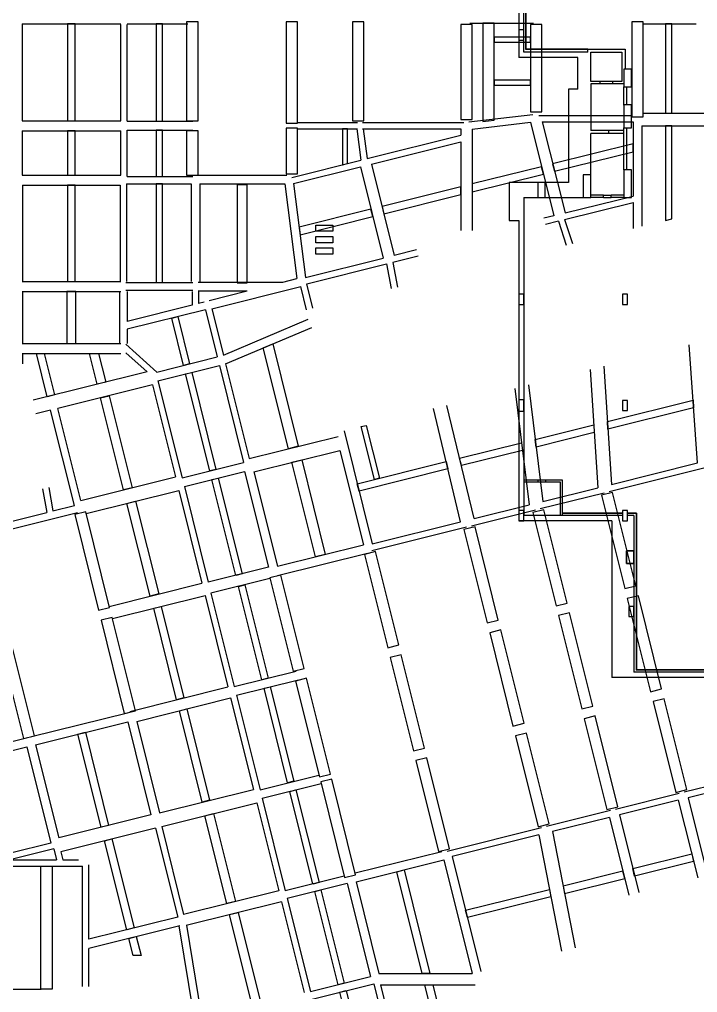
# Model space of a CAD drawing. Header units: metres. Extents: x -681087 to 1033303, y 74272 to 2630761.
# Drawn here: x 214460 to 268004, y 2280097 to 2357004 of the extents above; entities that cross this region are included whole.
import ezdxf

# ---------------------------------------------------------------- set-up
doc = ezdxf.new("R2010")
doc.units = ezdxf.units.M
for name, color, linetype in [('SKELETON_CLEAN', 7, 'Continuous'), ('SKELETON_ISOLATED', 1, 'Continuous'), ('SKELETON_ORIGINAL', 8, 'Continuous')]:
    doc.layers.add(name, color=color, linetype=linetype)

msp = doc.modelspace()

# ---------------------------------------------------------------- linework, layer by layer
at = {"layer": 'SKELETON_CLEAN'}
for p, q in [((253884, 2392638), (253884, 2354008)), ((254284, 2354408), (254284, 2393038)), ((254469, 2354643), (254469, 2390138)), ((214660, 2356654), (214660, 2349004)), ((214660, 2356654), (222460, 2356654)), ((218861, 2356654), (218261, 2356654)), ((218261, 2356654), (218261, 2349004)), ((218861, 2349004), (218861, 2356654)), ((222460, 2349004), (222460, 2356604)), ((222960, 2348954), (222960, 2356604)), ((225761, 2356654), (225261, 2356654)), ((225261, 2356654), (225261, 2348954)), ((225761, 2348954), (225761, 2356654)), ((228560, 2356804), (227660, 2356804)), ((227660, 2356804), (227660, 2349004)), ((228560, 2349004), (228560, 2356804)), ((236410, 2356804), (235510, 2356804)), ((235510, 2356804), (235510, 2348804)), ((236410, 2348804), (236410, 2356804)), ((241660, 2356804), (240760, 2356804)), ((240760, 2356804), (240760, 2349004)), ((241660, 2349004), (241660, 2356804)), ((250211, 2356604), (249311, 2356604)), ((249311, 2356604), (249311, 2349104)), ((250211, 2349104), (250211, 2356604)), ((251943, 2356704), (251043, 2356704)), ((251043, 2356704), (251043, 2348935)), ((251943, 2349041), (251943, 2356704)), ((255711, 2356604), (254811, 2356604)), ((254811, 2356604), (254811, 2349704)), ((255711, 2349704), (255711, 2356604)), ((263711, 2356804), (262811, 2356804)), ((262811, 2356804), (262811, 2349304)), ((263711, 2349304), (263711, 2356804)), ((265986, 2356654), (265486, 2356654)), ((265486, 2356654), (265486, 2349604)), ((265986, 2349604), (265986, 2356654)), ((254284, 2356178), (253884, 2356178)), ((253884, 2356178), (253884, 2355378)), ((254284, 2355378), (254284, 2356178)), ((254811, 2355604), (251943, 2355603)), ((251943, 2355603), (251943, 2355203)), ((251943, 2355203), (254811, 2355204)), ((253884, 2355378), (254284, 2355378)), ((254811, 2355204), (254811, 2355604)), ((259333, 2354408), (254284, 2354408)), ((259333, 2354643), (254469, 2354643)), ((259333, 2354658), (262283, 2354658)), ((259333, 2354408), (259333, 2354658)), ((259583, 2354408), (262033, 2354408)), ((259583, 2352108), (259583, 2354408)), ((262033, 2354408), (262033, 2352108)), ((262283, 2354658), (262283, 2353088)), ((258558, 2354008), (253884, 2354008)), ((258558, 2351508), (258558, 2354008)), ((262783, 2353088), (262183, 2353088)), ((262183, 2353088), (262183, 2351688)), ((262783, 2351688), (262783, 2353088)), ((254811, 2352203), (251943, 2352203)), ((251943, 2352203), (251943, 2351803)), ((254811, 2351803), (254811, 2352203)), ((261308, 2352108), (259583, 2352108)), ((261308, 2351908), (259583, 2351908)), ((259583, 2351908), (259583, 2348238)), ((262033, 2352108), (261308, 2352108)), ((261308, 2351908), (261308, 2352108)), ((262183, 2351908), (261308, 2351908)), ((251943, 2351803), (254811, 2351803)), ((257808, 2351508), (257808, 2344128)), ((258558, 2351508), (257808, 2351508)), ((262183, 2351688), (262783, 2351688)), ((262183, 2350228), (262183, 2351688)), ((254811, 2349704), (255711, 2349704)), ((262783, 2350248), (262183, 2350248)), ((262183, 2350248), (262183, 2348448)), ((262783, 2348448), (262783, 2350248)), ((265486, 2349604), (265986, 2349604)), ((214660, 2349004), (222460, 2349004)), ((218261, 2349004), (218861, 2349004)), ((222960, 2348954), (228160, 2348954)), ((225261, 2348954), (225761, 2348954)), ((227660, 2349004), (228560, 2349004)), ((235510, 2348804), (236410, 2348804)), ((240760, 2349004), (241660, 2349004)), ((249311, 2349104), (250211, 2349104)), ((250210, 2348334), (254804, 2348874)), ((251043, 2348935), (251943, 2349041)), ((254804, 2348874), (256670, 2341493)), ((255725, 2348904), (262910, 2348904)), ((255725, 2348904), (257543, 2341710)), ((262811, 2349304), (263711, 2349304)), ((262910, 2348904), (262910, 2343049)), ((214660, 2348204), (214660, 2344704)), ((214660, 2348204), (222460, 2348204)), ((218861, 2348204), (218261, 2348204)), ((218261, 2348204), (218261, 2344704)), ((218861, 2344704), (218861, 2348204)), ((222460, 2344702), (222460, 2348204)), ((222960, 2344604), (222960, 2348254)), ((222960, 2348254), (228160, 2348254)), ((225761, 2348254), (225261, 2348254)), ((225261, 2348254), (225261, 2344604)), ((225761, 2344604), (225761, 2348254)), ((228560, 2348204), (227660, 2348204)), ((227660, 2348204), (227660, 2344704)), ((228560, 2344704), (228560, 2348204)), ((236410, 2348404), (235510, 2348404)), ((235510, 2348404), (235511, 2344804)), ((236411, 2344804), (236410, 2348404)), ((240361, 2348354), (239961, 2348354)), ((239961, 2348354), (239961, 2345517)), ((240361, 2345617), (240361, 2348354)), ((241088, 2348354), (241419, 2345881)), ((241593, 2348354), (241907, 2346005)), ((249310, 2348329), (249310, 2347851)), ((250210, 2348334), (250210, 2340316)), ((262183, 2348238), (259583, 2348238)), ((262183, 2347988), (259583, 2347988)), ((259583, 2343128), (259583, 2347988)), ((262183, 2348448), (262783, 2348448)), ((262183, 2345128), (262183, 2348448)), ((263610, 2348604), (263610, 2340657)), ((263610, 2348604), (271248, 2348604)), ((265986, 2348604), (265486, 2348604)), ((265486, 2348604), (265486, 2341125)), ((265986, 2341249), (265986, 2348604)), ((241907, 2346005), (249310, 2347851)), ((242253, 2345576), (249310, 2347336)), ((249310, 2347336), (249310, 2340316)), ((262910, 2347168), (256564, 2345585)), ((256711, 2345003), (262910, 2346549)), ((262910, 2346549), (262910, 2347168)), ((235960, 2344520), (241419, 2345881)), ((236109, 2344041), (241381, 2345356)), ((239961, 2345517), (240361, 2345617)), ((241381, 2345356), (243182, 2338130)), ((242253, 2345576), (244056, 2338348)), ((255690, 2345367), (250210, 2344001)), ((255837, 2344786), (255690, 2345367)), ((256564, 2345585), (256711, 2345003)), ((262783, 2345128), (262183, 2345128)), ((262183, 2345128), (262183, 2342928)), ((262783, 2342928), (262783, 2345128)), ((214660, 2344704), (222460, 2344704)), ((218261, 2344704), (218861, 2344704)), ((222960, 2344604), (228160, 2344604)), ((225261, 2344604), (225761, 2344604)), ((227660, 2344704), (228560, 2344704)), ((228560, 2344704), (235560, 2344704)), ((235511, 2344804), (236411, 2344804)), ((250210, 2343383), (255837, 2344786)), ((257808, 2344128), (253134, 2344128)), ((253134, 2344128), (253134, 2341128)), ((255983, 2344128), (255383, 2344128)), ((255383, 2344128), (255383, 2342928)), ((255983, 2342928), (255983, 2344128)), ((259583, 2344728), (258983, 2344728)), ((258983, 2344728), (258983, 2342928)), ((259583, 2342928), (259583, 2344728)), ((214710, 2343904), (222410, 2343904)), ((214710, 2343904), (214710, 2336304)), ((218861, 2343904), (218261, 2343904)), ((218261, 2343904), (218261, 2336304)), ((218861, 2336304), (218861, 2343904)), ((222410, 2343904), (222410, 2336304)), ((222910, 2344004), (228010, 2344004)), ((222910, 2344004), (222910, 2336304)), ((225761, 2344004), (225261, 2344004)), ((225261, 2344004), (225261, 2336204)), ((225761, 2336204), (225761, 2344004)), ((228010, 2344004), (228010, 2336304)), ((228710, 2344004), (235408, 2344004)), ((228710, 2344004), (228710, 2336304)), ((232445, 2343938), (231645, 2343938)), ((231645, 2343938), (231645, 2336188)), ((232445, 2336188), (232445, 2343938)), ((235408, 2344004), (236358, 2336531)), ((236109, 2344041), (237055, 2336602)), ((249310, 2343777), (243089, 2342225)), ((249310, 2343158), (249310, 2343777)), ((250210, 2344001), (250210, 2343383)), ((243234, 2341643), (249310, 2343158)), ((254284, 2342928), (258983, 2342928)), ((254284, 2342928), (254284, 2317788)), ((255383, 2342928), (255983, 2342928)), ((257543, 2341710), (262910, 2343049)), ((258983, 2342928), (259583, 2342928)), ((260573, 2343128), (259583, 2343128)), ((260573, 2342928), (259583, 2342928)), ((260573, 2342928), (260573, 2343128)), ((260573, 2343128), (261193, 2343128)), ((260573, 2342928), (261193, 2342928)), ((261193, 2342928), (261193, 2343128)), ((262183, 2343128), (261193, 2343128)), ((262183, 2342928), (261193, 2342928)), ((262183, 2342928), (262783, 2342928)), ((242215, 2342008), (236547, 2340594)), ((242361, 2341426), (242215, 2342008)), ((243089, 2342225), (243234, 2341643)), ((257509, 2341187), (262910, 2342533)), ((262910, 2342533), (262910, 2340482)), ((236623, 2339995), (242361, 2341426)), ((253134, 2341128), (253884, 2341128)), ((253884, 2341128), (253884, 2317388)), ((256670, 2341493), (255874, 2341294)), ((257023, 2341065), (255995, 2340809)), ((257023, 2341065), (257640, 2339168)), ((257509, 2341187), (258127, 2339290)), ((265486, 2341125), (265986, 2341249)), ((236547, 2340594), (236623, 2339995)), ((237861, 2340757), (239202, 2340757)), ((237861, 2340260), (237861, 2340757)), ((239202, 2340757), (239202, 2340260)), ((239202, 2340260), (237861, 2340260)), ((237861, 2339857), (239202, 2339857)), ((237861, 2339360), (237861, 2339857)), ((239202, 2339857), (239202, 2339360)), ((239202, 2339360), (237861, 2339360)), ((237861, 2338957), (239202, 2338957)), ((237861, 2338460), (237861, 2338957)), ((239202, 2338957), (239202, 2338460)), ((245822, 2338788), (244056, 2338348)), ((237055, 2336602), (243182, 2338130)), ((239202, 2338460), (237861, 2338460)), ((245943, 2338303), (243942, 2337804)), ((237142, 2336109), (243456, 2337683)), ((243456, 2337683), (243822, 2335753)), ((243942, 2337804), (244314, 2335846)), ((235246, 2336254), (236358, 2336531)), ((218261, 2336304), (218861, 2336304)), ((225261, 2336204), (225761, 2336204)), ((228560, 2336254), (235246, 2336254)), ((229646, 2334137), (236681, 2335891)), ((231645, 2336188), (232445, 2336188)), ((237138, 2334057), (236681, 2335891)), ((237623, 2334178), (237142, 2336109)), ((218911, 2335504), (218211, 2335504)), ((218211, 2335504), (218211, 2331404)), ((218911, 2331404), (218911, 2335504)), ((222960, 2335504), (222960, 2333140)), ((228110, 2335504), (228110, 2334424)), ((228560, 2335554), (232439, 2335554)), ((228610, 2335504), (228610, 2334548)), ((229428, 2334804), (232439, 2335554)), ((254284, 2335288), (253884, 2335288)), ((253884, 2335288), (253884, 2334488)), ((254284, 2334488), (254284, 2335288)), ((262484, 2335288), (262084, 2335288)), ((262084, 2335288), (262084, 2334488)), ((262484, 2334488), (262484, 2335288)), ((228110, 2334424), (222960, 2333140)), ((229052, 2334658), (228610, 2334548)), ((229646, 2334137), (230563, 2330461)), ((253884, 2334488), (254284, 2334488)), ((262084, 2334488), (262484, 2334488)), ((229149, 2334064), (222960, 2332521)), ((226481, 2333399), (226966, 2333520)), ((227412, 2329663), (226481, 2333399)), ((226966, 2333520), (227897, 2329784)), ((229149, 2334064), (230080, 2330329)), ((230563, 2330461), (237267, 2333311)), ((230734, 2329774), (237541, 2332667)), ((222960, 2332521), (222960, 2331404)), ((218211, 2331404), (218911, 2331404)), ((222860, 2331340), (225312, 2329140)), ((233717, 2331041), (234462, 2331358)), ((234462, 2331358), (236479, 2323267)), ((267998, 2321953), (267348, 2331283)), ((215803, 2330604), (216421, 2330604)), ((216653, 2327187), (215803, 2330604)), ((216421, 2330604), (217235, 2327332)), ((219986, 2330604), (220707, 2330604)), ((220593, 2328169), (219986, 2330604)), ((220707, 2330604), (221273, 2328339)), ((222860, 2330668), (224547, 2329155)), ((225312, 2329140), (230080, 2330329)), ((235703, 2323073), (233717, 2331041)), ((225398, 2328440), (230250, 2329649)), ((227897, 2329784), (227412, 2329663)), ((230250, 2329649), (232161, 2321984)), ((230734, 2329774), (232598, 2322299)), ((260602, 2329601), (261222, 2320263)), ((224547, 2329155), (215554, 2326913)), ((227582, 2328984), (228067, 2329105)), ((229493, 2321319), (227582, 2328984)), ((228067, 2329105), (229978, 2321440)), ((259517, 2329330), (260138, 2319993)), ((224962, 2328125), (217500, 2326264)), ((221273, 2328339), (220593, 2328169)), ((224962, 2328125), (226776, 2320847)), ((225398, 2328440), (227309, 2320774)), ((254649, 2328117), (255792, 2318910)), ((217235, 2327332), (216653, 2327187)), ((220858, 2327102), (221537, 2327271)), ((221537, 2327271), (223354, 2319990)), ((253574, 2327849), (254717, 2318642)), ((222675, 2319820), (220858, 2327102)), ((250366, 2317557), (248213, 2326507)), ((254284, 2326938), (253884, 2326938)), ((253884, 2326938), (253884, 2326038)), ((254284, 2326038), (254284, 2326938)), ((260892, 2325235), (267652, 2326918)), ((262484, 2326888), (262084, 2326888)), ((262084, 2326888), (262084, 2326088)), ((262484, 2326088), (262484, 2326888)), ((267652, 2326918), (267694, 2326310)), ((216918, 2326119), (215745, 2325827)), ((218795, 2318590), (216918, 2326119)), ((219317, 2318978), (217500, 2326264)), ((249299, 2317291), (247144, 2326250)), ((253884, 2326038), (254284, 2326038)), ((267694, 2326310), (260932, 2324627)), ((262084, 2326088), (262484, 2326088)), ((241450, 2324825), (241838, 2324922)), ((241838, 2324922), (242879, 2320746)), ((255184, 2323812), (259808, 2324963)), ((259808, 2324963), (259848, 2324354)), ((260932, 2324627), (260892, 2325235)), ((240091, 2324487), (242319, 2315550)), ((242491, 2320650), (241450, 2324825)), ((259848, 2324354), (255258, 2323212)), ((232598, 2322299), (239632, 2324053)), ((249219, 2322325), (254109, 2323542)), ((254109, 2323542), (254183, 2322942)), ((255258, 2323212), (255184, 2323812)), ((232961, 2321256), (239753, 2322949)), ((236479, 2323267), (235703, 2323073)), ((239753, 2322949), (241616, 2315478)), ((254183, 2322942), (249360, 2321741)), ((227309, 2320774), (232161, 2321984)), ((235969, 2322006), (236746, 2322200)), ((237832, 2314535), (235969, 2322006)), ((236746, 2322200), (238608, 2314728)), ((241132, 2320311), (248150, 2322058)), ((248150, 2322058), (248295, 2321476)), ((249360, 2321741), (249219, 2322325)), ((261222, 2320263), (267998, 2321953)), ((227479, 2320095), (232233, 2321281)), ((229978, 2321440), (229493, 2321319)), ((232233, 2321281), (234120, 2313712)), ((232961, 2321256), (234824, 2313785)), ((248295, 2321476), (241277, 2319729)), ((219317, 2318978), (226776, 2320847)), ((229662, 2320640), (230147, 2320761)), ((231549, 2313071), (229662, 2320640)), ((230147, 2320761), (232034, 2313192)), ((241277, 2319729), (241132, 2320311)), ((242879, 2320746), (242491, 2320650)), ((257334, 2320588), (254284, 2320588)), ((257184, 2320438), (254284, 2320438)), ((257184, 2317788), (257184, 2320438)), ((257334, 2317788), (257334, 2320588)), ((216280, 2319916), (216610, 2318045)), ((216772, 2320003), (217096, 2318166)), ((219729, 2317947), (227042, 2319780)), ((223354, 2319990), (222675, 2319820)), ((227042, 2319780), (228869, 2312454)), ((227479, 2320095), (229366, 2312527)), ((255792, 2318910), (260138, 2319993)), ((261301, 2319613), (260428, 2319396)), ((263139, 2312239), (261301, 2319613)), ((222950, 2318755), (223629, 2318924)), ((224778, 2311430), (222950, 2318755)), ((223629, 2318924), (225457, 2311599)), ((260428, 2319396), (262266, 2312021)), ((211365, 2316737), (216610, 2318045)), ((217096, 2318166), (218795, 2318590)), ((219693, 2318092), (218820, 2317875)), ((221579, 2310524), (219693, 2318092)), ((250366, 2317557), (254717, 2318642)), ((254284, 2318188), (253884, 2318188)), ((253884, 2318188), (253884, 2317388)), ((254284, 2317388), (254284, 2318188)), ((255867, 2318258), (254994, 2318041)), ((254994, 2318041), (256832, 2310666)), ((257705, 2310884), (255867, 2318258)), ((262484, 2318188), (262084, 2318188)), ((262084, 2318188), (262084, 2317388)), ((262484, 2317388), (262484, 2318188)), ((263168, 2317973), (262484, 2317973)), ((263168, 2317973), (263168, 2305593)), ((218820, 2317875), (220706, 2310306)), ((242319, 2315550), (249299, 2317291)), ((253884, 2317388), (254284, 2317388)), ((261233, 2317388), (253884, 2317388)), ((262084, 2317788), (254284, 2317788)), ((261233, 2317388), (261233, 2305008)), ((262084, 2317388), (262484, 2317388)), ((250434, 2316904), (249560, 2316686)), ((249560, 2316686), (251398, 2309312)), ((252271, 2309529), (250434, 2316904)), ((262983, 2315948), (262983, 2305408)), ((234824, 2313785), (241616, 2315478)), ((242574, 2314944), (241701, 2314726)), ((244412, 2307570), (242574, 2314944)), ((262983, 2315008), (262383, 2315008)), ((262383, 2315008), (262383, 2314008)), ((262983, 2314008), (262983, 2315008)), ((238608, 2314728), (237832, 2314535)), ((241701, 2314726), (243539, 2307352)), ((234120, 2313712), (229366, 2312527)), ((262383, 2314008), (262983, 2314008)), ((234242, 2312815), (229584, 2311654)), ((232034, 2313192), (231549, 2313071)), ((235103, 2313081), (234230, 2312864)), ((234230, 2312864), (236068, 2305489)), ((236941, 2305707), (235103, 2313081)), ((221555, 2310621), (228869, 2312454)), ((231766, 2312201), (232251, 2312322)), ((233605, 2304824), (231766, 2312201)), ((232251, 2312322), (234091, 2304945)), ((262266, 2312021), (263139, 2312239)), ((221798, 2309651), (229111, 2311484)), ((225457, 2311599), (224778, 2311430)), ((229111, 2311484), (230913, 2304255)), ((229584, 2311654), (231422, 2304279)), ((263333, 2311463), (262460, 2311245)), ((262460, 2311245), (264298, 2303871)), ((265171, 2304088), (263333, 2311463)), ((220706, 2310306), (221579, 2310524)), ((225062, 2310469), (225645, 2310614)), ((226860, 2303240), (225062, 2310469)), ((225645, 2310614), (227442, 2303385)), ((256832, 2310666), (257705, 2310884)), ((262984, 2310608), (262584, 2310608)), ((262584, 2310608), (262584, 2309808)), ((262984, 2309808), (262984, 2310608)), ((221773, 2309748), (220900, 2309530)), ((220900, 2309530), (222738, 2302156)), ((223611, 2302373), (221773, 2309748)), ((251398, 2309312), (252271, 2309529)), ((257900, 2310108), (257026, 2309890)), ((257026, 2309890), (258864, 2302516)), ((259737, 2302733), (257900, 2310108)), ((262584, 2309808), (262984, 2309808)), ((252466, 2308753), (251593, 2308535)), ((254304, 2301379), (252466, 2308753)), ((251593, 2308535), (253430, 2301161)), ((212941, 2307556), (214779, 2300181)), ((215652, 2300399), (213815, 2307773)), ((243539, 2307352), (244412, 2307570)), ((244606, 2306794), (243733, 2306576)), ((243733, 2306576), (245571, 2299201)), ((246444, 2299419), (244606, 2306794)), ((236068, 2305489), (236941, 2305707)), ((231422, 2304279), (236322, 2305501)), ((234091, 2304945), (233605, 2304824)), ((237135, 2304931), (236262, 2304713)), ((239021, 2297362), (237135, 2304931)), ((270784, 2305408), (262983, 2305408)), ((270784, 2305593), (263168, 2305593)), ((223162, 2302313), (230913, 2304255)), ((231591, 2303600), (236491, 2304822)), ((233775, 2304144), (234260, 2304265)), ((235638, 2296673), (233775, 2304144)), ((234260, 2304265), (236123, 2296794)), ((236262, 2304713), (238148, 2297145)), ((223720, 2301525), (231131, 2303382)), ((227442, 2303385), (226860, 2303240)), ((231131, 2303382), (232933, 2296153)), ((231591, 2303600), (233454, 2296129)), ((264298, 2303871), (265171, 2304088)), ((258864, 2302516), (259737, 2302733)), ((265365, 2303312), (264492, 2303095)), ((264492, 2303095), (266281, 2295914)), ((267155, 2296132), (265365, 2303312)), ((222738, 2302156), (223611, 2302373)), ((227092, 2302371), (227674, 2302516)), ((228889, 2295145), (227092, 2302371)), ((227674, 2302516), (229471, 2295290)), ((259932, 2301957), (259058, 2301740)), ((261721, 2294777), (259932, 2301957)), ((215726, 2299686), (223004, 2301501)), ((223004, 2301501), (224841, 2294136)), ((223720, 2301525), (225520, 2294305)), ((253430, 2301161), (254304, 2301379)), ((259058, 2301740), (260848, 2294559)), ((214779, 2300181), (215652, 2300399)), ((219080, 2300522), (219663, 2300667)), ((220912, 2293156), (219080, 2300522)), ((219663, 2300667), (221494, 2293302)), ((254498, 2300603), (253625, 2300385)), ((253625, 2300385), (255414, 2293205)), ((256287, 2293422), (254498, 2300603)), ((211864, 2298723), (215047, 2299517)), ((215047, 2299517), (216944, 2291909)), ((215726, 2299686), (217563, 2292321)), ((245571, 2299201), (246444, 2299419)), ((246639, 2298643), (245765, 2298425)), ((245765, 2298425), (247555, 2291245)), ((248428, 2291463), (246639, 2298643)), ((233454, 2296129), (238112, 2297290)), ((238148, 2297145), (239021, 2297362)), ((274170, 2297211), (267263, 2295489)), ((233624, 2295450), (238282, 2296611)), ((236123, 2296794), (235638, 2296673)), ((239119, 2296974), (238246, 2296757)), ((238246, 2296757), (240132, 2289188)), ((241005, 2289406), (239119, 2296974)), ((225520, 2294305), (232933, 2296153)), ((235807, 2295994), (236292, 2296115)), ((237633, 2288668), (235807, 2295994)), ((236292, 2296115), (238119, 2288789)), ((266281, 2295914), (267155, 2296132)), ((225689, 2293214), (233199, 2295086)), ((229471, 2295290), (228889, 2295145)), ((233199, 2295086), (234929, 2288148)), ((233624, 2295450), (235450, 2288124)), ((266487, 2295295), (261830, 2294134)), ((266487, 2295295), (268018, 2289154)), ((267263, 2295489), (268795, 2289347)), ((224841, 2294136), (217563, 2292321)), ((229107, 2294066), (229786, 2294235)), ((229786, 2294235), (231514, 2287297)), ((260848, 2294559), (261721, 2294777)), ((261830, 2294134), (263361, 2287992)), ((230835, 2287128), (229107, 2294066)), ((255414, 2293205), (256287, 2293422)), ((261053, 2293941), (256549, 2292818)), ((261053, 2293941), (262585, 2287799)), ((225204, 2293093), (217732, 2291230)), ((221494, 2293302), (220912, 2293156)), ((225204, 2293093), (226958, 2286058)), ((225689, 2293214), (227419, 2286276)), ((256549, 2292818), (258338, 2283627)), ((216944, 2291909), (213761, 2291116)), ((221183, 2292090), (221765, 2292235)), ((222932, 2285054), (221183, 2292090)), ((221765, 2292235), (223515, 2285200)), ((255480, 2292551), (248634, 2290844)), ((255480, 2292551), (257269, 2283361)), ((217162, 2291448), (213696, 2290584)), ((217162, 2291448), (217377, 2290584)), ((217732, 2291230), (217893, 2290584)), ((247555, 2291245), (248428, 2291463)), ((213696, 2290584), (217377, 2290584)), ((217893, 2290584), (219132, 2290584)), ((241041, 2288848), (247979, 2290578)), ((247979, 2290578), (250216, 2281602)), ((248634, 2290844), (250896, 2281772)), ((262888, 2289890), (267546, 2291048)), ((267691, 2290466), (263033, 2289307)), ((267546, 2291048), (267691, 2290466)), ((213882, 2290084), (219433, 2290084)), ((216142, 2280374), (216143, 2290084)), ((216143, 2290084), (217043, 2290084)), ((217043, 2290084), (217043, 2280374)), ((219432, 2280574), (219433, 2290084)), ((219932, 2284306), (219933, 2290184)), ((244247, 2289647), (244829, 2289792)), ((246250, 2281603), (244247, 2289647)), ((244829, 2289792), (246868, 2281603)), ((262112, 2289696), (257387, 2288514)), ((262257, 2289114), (262112, 2289696)), ((263033, 2289307), (262888, 2289890)), ((240108, 2289285), (235450, 2288124)), ((238119, 2288789), (237633, 2288668)), ((240132, 2289188), (241005, 2289406)), ((241041, 2288848), (242848, 2281603)), ((257501, 2287925), (262257, 2289114)), ((234929, 2288148), (227419, 2286276)), ((240350, 2288727), (235595, 2287542)), ((237779, 2288086), (238264, 2288207)), ((239617, 2280712), (237779, 2288086)), ((238264, 2288207), (240102, 2280833)), ((240350, 2288727), (242188, 2281353)), ((249692, 2286599), (256318, 2288247)), ((256318, 2288247), (256433, 2287658)), ((257387, 2288514), (257501, 2287925)), ((235146, 2287275), (227633, 2285402)), ((231514, 2287297), (230835, 2287128)), ((235146, 2287275), (236937, 2280095)), ((235595, 2287542), (237434, 2280167)), ((256433, 2287658), (249837, 2286017)), ((249837, 2286017), (249692, 2286599)), ((226958, 2286058), (219932, 2284306)), ((231053, 2286255), (231732, 2286424)), ((232843, 2279074), (231053, 2286255)), ((231732, 2286424), (233522, 2279244)), ((227130, 2285380), (219932, 2283585)), ((223515, 2285200), (222932, 2285054)), ((228877, 2278086), (227682, 2285410)), ((223106, 2284376), (223688, 2284521)), ((223442, 2283024), (223106, 2284376)), ((223688, 2284521), (224061, 2283024)), ((219932, 2280574), (219932, 2283585)), ((224061, 2283024), (223442, 2283024)), ((237434, 2280167), (242188, 2281353)), ((242848, 2281603), (250217, 2281603)), ((246868, 2281603), (246250, 2281603)), ((213882, 2280374), (216172, 2280374)), ((217043, 2280374), (216142, 2280374)), ((237579, 2279585), (242431, 2280795)), ((240102, 2280833), (239617, 2280712)), ((242431, 2280795), (243713, 2275652)), ((242969, 2280703), (244174, 2275870)), ((242969, 2280703), (250441, 2280703)), ((246477, 2280703), (247095, 2280703)), ((247474, 2276693), (246477, 2280703)), ((247095, 2280703), (248056, 2276838)), ((239762, 2280130), (240248, 2280251)), ((241045, 2274987), (239762, 2280130)), ((240248, 2280251), (241530, 2275108))]:
    msp.add_line(p, q, dxfattribs=at)
at = {"layer": 'SKELETON_ISOLATED'}
for p, q in [((222961, 2356654), (227760, 2356654)), ((250011, 2356704), (255061, 2356704)), ((263711, 2356654), (267910, 2356654)), ((260308, 2351908), (260308, 2352108)), ((262433, 2350248), (262433, 2351688)), ((263711, 2349604), (268930, 2349604)), ((236360, 2348854), (241160, 2348854)), ((241560, 2348854), (249560, 2348854)), ((249949, 2348907), (254990, 2349500)), ((255460, 2349404), (262811, 2349404)), ((236360, 2348354), (241160, 2348354)), ((241560, 2348354), (249310, 2348354)), ((261013, 2347988), (261013, 2348238)), ((262433, 2345128), (262433, 2348448)), ((214660, 2336304), (222460, 2336304)), ((222860, 2336204), (228160, 2336204)), ((214660, 2335504), (222460, 2335504)), ((214710, 2335504), (214710, 2331404)), ((222360, 2335504), (222360, 2331404)), ((222860, 2335604), (228160, 2335604)), ((214660, 2331404), (222460, 2331404)), ((214660, 2330604), (222460, 2330604)), ((214710, 2330604), (214710, 2329794)), ((261021, 2319698), (268493, 2321561)), ((255384, 2320588), (255384, 2320438)), ((256004, 2320588), (256004, 2320438)), ((255588, 2318343), (260633, 2319601)), ((211469, 2316145), (219037, 2318032)), ((250154, 2316988), (255199, 2318246)), ((262084, 2317973), (257334, 2317973)), ((262983, 2317788), (262484, 2317788)), ((242295, 2315029), (249766, 2316892)), ((234847, 2313069), (241931, 2314835)), ((215412, 2300329), (222981, 2302216)), ((207456, 2298345), (215024, 2300232)), ((274420, 2297789), (266948, 2295926)), ((266560, 2295829), (261515, 2294571)), ((261127, 2294474), (256081, 2293216)), ((255693, 2293119), (248222, 2291257)), ((240969, 2289551), (247809, 2291257)), ((228390, 2277346), (227081, 2285372))]:
    msp.add_line(p, q, dxfattribs=at)
at = {"layer": 'SKELETON_ORIGINAL'}
for p, q in [((253884, 2392638), (253884, 2354008)), ((254284, 2354408), (254284, 2393038)), ((254454, 2354628), (254454, 2390138)), ((254484, 2354658), (254484, 2390138)), ((214660, 2356654), (214660, 2349004)), ((214660, 2356654), (222460, 2356654)), ((218861, 2356654), (218261, 2356654)), ((218261, 2356654), (218261, 2349004)), ((218861, 2349004), (218861, 2356654)), ((222460, 2349004), (222460, 2356604)), ((222960, 2348954), (222960, 2356604)), ((222961, 2356654), (227760, 2356654)), ((225761, 2356654), (225261, 2356654)), ((225261, 2356654), (225261, 2348954)), ((225761, 2348954), (225761, 2356654)), ((228560, 2356804), (227660, 2356804)), ((227660, 2356804), (227660, 2349004)), ((228560, 2349004), (228560, 2356804)), ((236410, 2356804), (235510, 2356804)), ((235510, 2356804), (235510, 2348804)), ((236410, 2348804), (236410, 2356804)), ((241660, 2356804), (240760, 2356804)), ((240760, 2356804), (240760, 2349004)), ((241660, 2349004), (241660, 2356804)), ((250211, 2356604), (249311, 2356604)), ((249311, 2356604), (249311, 2349104)), ((250011, 2356704), (255061, 2356704)), ((250211, 2349104), (250211, 2356604)), ((251943, 2356704), (251043, 2356704)), ((251043, 2356704), (251043, 2348935)), ((251943, 2349041), (251943, 2356704)), ((255711, 2356604), (254811, 2356604)), ((254811, 2356604), (254811, 2349704)), ((255711, 2349704), (255711, 2356604)), ((263711, 2356804), (262811, 2356804)), ((262811, 2356804), (262811, 2349304)), ((263711, 2349304), (263711, 2356804)), ((263711, 2356654), (267910, 2356654)), ((265986, 2356654), (265486, 2356654)), ((265486, 2356654), (265486, 2349604)), ((265986, 2349604), (265986, 2356654)), ((254284, 2356178), (253884, 2356178)), ((253884, 2356178), (253884, 2355378)), ((254284, 2355378), (254284, 2356178)), ((254811, 2355604), (251943, 2355603)), ((251943, 2355603), (251943, 2355203)), ((251943, 2355203), (254811, 2355204)), ((253884, 2355378), (254284, 2355378)), ((254811, 2355204), (254811, 2355604)), ((259333, 2354408), (254284, 2354408)), ((259333, 2354628), (254454, 2354628)), ((259333, 2354658), (254484, 2354658)), ((259333, 2354658), (262283, 2354658)), ((259333, 2354408), (259333, 2354658)), ((259583, 2354408), (262033, 2354408)), ((259583, 2352108), (259583, 2354408)), ((262033, 2354408), (262033, 2352108)), ((262283, 2354658), (262283, 2353088)), ((258558, 2354008), (253884, 2354008)), ((258558, 2351508), (258558, 2354008)), ((262783, 2353088), (262183, 2353088)), ((262183, 2353088), (262183, 2351688)), ((262783, 2353088), (262183, 2353088)), ((262183, 2353088), (262183, 2351688)), ((262783, 2351688), (262783, 2353088)), ((262783, 2351688), (262783, 2353088)), ((254811, 2352203), (251943, 2352203)), ((251943, 2352203), (251943, 2351803)), ((254811, 2351803), (254811, 2352203)), ((261308, 2352108), (259583, 2352108)), ((261308, 2351908), (259583, 2351908)), ((259583, 2351908), (259583, 2348238)), ((260308, 2351908), (260308, 2352108)), ((262033, 2352108), (261308, 2352108)), ((261308, 2351908), (261308, 2352108)), ((262183, 2351908), (261308, 2351908)), ((251943, 2351803), (254811, 2351803)), ((257808, 2351508), (257808, 2344128)), ((258558, 2351508), (257808, 2351508)), ((262183, 2351688), (262783, 2351688)), ((262183, 2351688), (262783, 2351688)), ((262183, 2350228), (262183, 2351688)), ((262433, 2350248), (262433, 2351688)), ((254811, 2349704), (255711, 2349704)), ((262783, 2350248), (262183, 2350248)), ((262183, 2350248), (262183, 2348448)), ((262783, 2350248), (262183, 2350248)), ((262183, 2350248), (262183, 2348448)), ((262783, 2348448), (262783, 2350248)), ((262783, 2348448), (262783, 2350248)), ((263711, 2349604), (268930, 2349604)), ((265486, 2349604), (265986, 2349604)), ((214660, 2349004), (222460, 2349004)), ((218261, 2349004), (218861, 2349004)), ((222960, 2348954), (228160, 2348954)), ((225261, 2348954), (225761, 2348954)), ((227660, 2349004), (228560, 2349004)), ((235510, 2348804), (236410, 2348804)), ((236360, 2348854), (241160, 2348854)), ((240760, 2349004), (241660, 2349004)), ((241560, 2348854), (249560, 2348854)), ((249311, 2349104), (250211, 2349104)), ((249949, 2348907), (254990, 2349500)), ((250210, 2348334), (254804, 2348874)), ((251043, 2348935), (251943, 2349041)), ((254804, 2348874), (256670, 2341493)), ((255460, 2349404), (262811, 2349404)), ((255725, 2348904), (262910, 2348904)), ((255725, 2348904), (257543, 2341710)), ((262811, 2349304), (263711, 2349304)), ((262910, 2348904), (262910, 2343049)), ((214660, 2348204), (214660, 2344704)), ((214660, 2348204), (222460, 2348204)), ((218861, 2348204), (218261, 2348204)), ((218261, 2348204), (218261, 2344704)), ((218861, 2344704), (218861, 2348204)), ((222460, 2344702), (222460, 2348204)), ((222960, 2344604), (222960, 2348254)), ((222960, 2348254), (228160, 2348254)), ((225761, 2348254), (225261, 2348254)), ((225261, 2348254), (225261, 2344604)), ((225761, 2344604), (225761, 2348254)), ((228560, 2348204), (227660, 2348204)), ((227660, 2348204), (227660, 2344704)), ((228560, 2344704), (228560, 2348204)), ((236410, 2348404), (235510, 2348404)), ((235510, 2348404), (235511, 2344804)), ((236360, 2348354), (241160, 2348354)), ((236411, 2344804), (236410, 2348404)), ((240361, 2348354), (239961, 2348354)), ((239961, 2348354), (239961, 2345517)), ((240361, 2345617), (240361, 2348354)), ((241088, 2348354), (241419, 2345881)), ((241560, 2348354), (249310, 2348354)), ((241593, 2348354), (241907, 2346005)), ((249310, 2348354), (249310, 2347851)), ((249310, 2348304), (249310, 2347851)), ((249310, 2348304), (249310, 2347851)), ((250210, 2348334), (250210, 2340316)), ((262183, 2348238), (259583, 2348238)), ((262183, 2347988), (259583, 2347988)), ((259583, 2343128), (259583, 2347988)), ((261013, 2347988), (261013, 2348238)), ((262183, 2348448), (262783, 2348448)), ((262183, 2348448), (262783, 2348448)), ((262183, 2345128), (262183, 2348448)), ((262433, 2345128), (262433, 2348448)), ((263610, 2348604), (263610, 2340657)), ((263610, 2348604), (271248, 2348604)), ((265986, 2348604), (265486, 2348604)), ((265486, 2348604), (265486, 2341125)), ((265986, 2341249), (265986, 2348604)), ((241907, 2346005), (249310, 2347851)), ((242253, 2345576), (249310, 2347336)), ((249310, 2347336), (249310, 2340316)), ((249310, 2347336), (249310, 2340316)), ((249310, 2347336), (249310, 2340316)), ((262910, 2347168), (256564, 2345585)), ((256711, 2345003), (262910, 2346549)), ((262910, 2346549), (262910, 2347168)), ((235960, 2344520), (241419, 2345881)), ((236109, 2344041), (241381, 2345356)), ((239961, 2345517), (240361, 2345617)), ((241381, 2345356), (243182, 2338130)), ((242253, 2345576), (244056, 2338348)), ((255690, 2345367), (250210, 2344001)), ((255837, 2344786), (255690, 2345367)), ((256564, 2345585), (256711, 2345003)), ((262783, 2345128), (262183, 2345128)), ((262183, 2345128), (262183, 2342928)), ((262783, 2345128), (262183, 2345128)), ((262183, 2345128), (262183, 2342928)), ((262783, 2342928), (262783, 2345128)), ((262783, 2342928), (262783, 2345128)), ((214660, 2344704), (222460, 2344704)), ((218261, 2344704), (218861, 2344704)), ((222960, 2344604), (228160, 2344604)), ((225261, 2344604), (225761, 2344604)), ((227660, 2344704), (228560, 2344704)), ((228560, 2344704), (235560, 2344704)), ((235511, 2344804), (236411, 2344804)), ((250210, 2343383), (255837, 2344786)), ((257808, 2344128), (253134, 2344128)), ((253134, 2344128), (253134, 2341128)), ((255983, 2344128), (255383, 2344128)), ((255383, 2344128), (255383, 2342928)), ((255983, 2344128), (255383, 2344128)), ((255383, 2344128), (255383, 2342928)), ((255983, 2342928), (255983, 2344128)), ((255983, 2342928), (255983, 2344128)), ((259583, 2344728), (258983, 2344728)), ((258983, 2344728), (258983, 2342928)), ((259583, 2344728), (258983, 2344728)), ((258983, 2344728), (258983, 2342928)), ((259583, 2342928), (259583, 2344728)), ((259583, 2342928), (259583, 2344728)), ((214710, 2343904), (222410, 2343904)), ((214710, 2343904), (214710, 2336304)), ((218861, 2343904), (218261, 2343904)), ((218261, 2343904), (218261, 2336304)), ((218861, 2336304), (218861, 2343904)), ((222410, 2343904), (222410, 2336304)), ((222910, 2344004), (228010, 2344004)), ((222910, 2344004), (222910, 2336304)), ((225761, 2344004), (225261, 2344004)), ((225261, 2344004), (225261, 2336204)), ((225761, 2336204), (225761, 2344004)), ((228010, 2344004), (228010, 2336304)), ((228710, 2344004), (235408, 2344004)), ((228710, 2344004), (228710, 2336304)), ((232445, 2343938), (231645, 2343938)), ((231645, 2343938), (231645, 2336188)), ((232445, 2336188), (232445, 2343938)), ((235408, 2344004), (236358, 2336531)), ((236109, 2344041), (237055, 2336602)), ((249310, 2343777), (243089, 2342225)), ((249310, 2343158), (249310, 2343777)), ((250210, 2344001), (250210, 2343383)), ((243234, 2341643), (249310, 2343158)), ((254284, 2342928), (258983, 2342928)), ((254284, 2342928), (254284, 2317788)), ((255383, 2342928), (255983, 2342928)), ((255383, 2342928), (255983, 2342928)), ((257543, 2341710), (262910, 2343049)), ((258983, 2342928), (259583, 2342928)), ((258983, 2342928), (259583, 2342928)), ((260573, 2343128), (259583, 2343128)), ((260573, 2342928), (259583, 2342928)), ((260573, 2342928), (260573, 2343128)), ((260573, 2343128), (261193, 2343128)), ((260573, 2342928), (261193, 2342928)), ((261193, 2342928), (261193, 2343128)), ((262183, 2343128), (261193, 2343128)), ((262183, 2342928), (261193, 2342928)), ((262183, 2342928), (262783, 2342928)), ((262183, 2342928), (262783, 2342928)), ((242215, 2342008), (236547, 2340594)), ((242361, 2341426), (242215, 2342008)), ((243089, 2342225), (243234, 2341643)), ((257509, 2341187), (262910, 2342533)), ((262910, 2342533), (262910, 2340482)), ((236623, 2339995), (242361, 2341426)), ((253134, 2341128), (253884, 2341128)), ((253884, 2341128), (253884, 2317388)), ((256670, 2341493), (255874, 2341294)), ((257023, 2341065), (255995, 2340809)), ((257023, 2341065), (257640, 2339168)), ((257509, 2341187), (258127, 2339290)), ((265486, 2341125), (265986, 2341249)), ((236547, 2340594), (236623, 2339995)), ((237861, 2340757), (239202, 2340757)), ((237861, 2340260), (237861, 2340757)), ((239202, 2340757), (239202, 2340260)), ((239202, 2340260), (237861, 2340260)), ((237861, 2339857), (239202, 2339857)), ((237861, 2339360), (237861, 2339857)), ((239202, 2339857), (239202, 2339360)), ((239202, 2339360), (237861, 2339360)), ((237861, 2338957), (239202, 2338957)), ((237861, 2338460), (237861, 2338957)), ((239202, 2338957), (239202, 2338460)), ((245822, 2338788), (244056, 2338348)), ((237055, 2336602), (243182, 2338130)), ((239202, 2338460), (237861, 2338460)), ((245943, 2338303), (243942, 2337804)), ((237142, 2336109), (243456, 2337683)), ((243456, 2337683), (243822, 2335753)), ((243942, 2337804), (244314, 2335846)), ((235246, 2336254), (236358, 2336531)), ((214660, 2336304), (222460, 2336304)), ((218261, 2336304), (218861, 2336304)), ((222860, 2336204), (228160, 2336204)), ((225261, 2336204), (225761, 2336204)), ((228560, 2336254), (235246, 2336254)), ((229646, 2334137), (236681, 2335891)), ((231645, 2336188), (232445, 2336188)), ((237138, 2334057), (236681, 2335891)), ((237623, 2334178), (237142, 2336109)), ((214660, 2335504), (222460, 2335504)), ((214710, 2335504), (214710, 2331404)), ((218911, 2335504), (218211, 2335504)), ((218211, 2335504), (218211, 2331404)), ((218911, 2331404), (218911, 2335504)), ((222360, 2335504), (222360, 2331404)), ((222860, 2335604), (228160, 2335604)), ((222960, 2335504), (222960, 2333140)), ((228110, 2335504), (228110, 2334424)), ((228560, 2335554), (232439, 2335554)), ((228610, 2335504), (228610, 2334548)), ((229428, 2334804), (232439, 2335554)), ((254284, 2335288), (253884, 2335288)), ((253884, 2335288), (253884, 2334488)), ((254284, 2334488), (254284, 2335288)), ((262484, 2335288), (262084, 2335288)), ((262084, 2335288), (262084, 2334488)), ((262484, 2334488), (262484, 2335288)), ((228110, 2334424), (222960, 2333140)), ((229052, 2334658), (228610, 2334548)), ((229646, 2334137), (230563, 2330461)), ((253884, 2334488), (254284, 2334488)), ((262084, 2334488), (262484, 2334488)), ((229149, 2334064), (222960, 2332521)), ((226481, 2333399), (226966, 2333520)), ((227412, 2329663), (226481, 2333399)), ((226966, 2333520), (227897, 2329784)), ((229149, 2334064), (230080, 2330329)), ((230563, 2330461), (237267, 2333311)), ((230734, 2329774), (237541, 2332667)), ((222960, 2332521), (222960, 2331404)), ((214660, 2331404), (222460, 2331404)), ((218211, 2331404), (218911, 2331404)), ((222860, 2331340), (225312, 2329140)), ((233717, 2331041), (234462, 2331358)), ((234462, 2331358), (236479, 2323267)), ((267998, 2321953), (267348, 2331283)), ((214660, 2330604), (222460, 2330604)), ((214710, 2330604), (214710, 2329794)), ((215803, 2330604), (216421, 2330604)), ((216653, 2327187), (215803, 2330604)), ((216421, 2330604), (217235, 2327332)), ((219986, 2330604), (220707, 2330604)), ((220593, 2328169), (219986, 2330604)), ((220707, 2330604), (221273, 2328339)), ((222860, 2330668), (224547, 2329155)), ((225312, 2329140), (230080, 2330329)), ((235703, 2323073), (233717, 2331041)), ((225398, 2328440), (230250, 2329649)), ((227897, 2329784), (227412, 2329663)), ((230250, 2329649), (232161, 2321984)), ((230734, 2329774), (232598, 2322299)), ((260602, 2329601), (261222, 2320263)), ((224547, 2329155), (215554, 2326913)), ((227582, 2328984), (228067, 2329105)), ((229493, 2321319), (227582, 2328984)), ((228067, 2329105), (229978, 2321440)), ((259517, 2329330), (260138, 2319993)), ((224962, 2328125), (217500, 2326264)), ((221273, 2328339), (220593, 2328169)), ((224962, 2328125), (226776, 2320847)), ((225398, 2328440), (227309, 2320774)), ((254649, 2328117), (255792, 2318910)), ((217235, 2327332), (216653, 2327187)), ((220858, 2327102), (221537, 2327271)), ((221537, 2327271), (223354, 2319990)), ((253574, 2327849), (254717, 2318642)), ((222675, 2319820), (220858, 2327102)), ((250366, 2317557), (248213, 2326507)), ((254284, 2326938), (253884, 2326938)), ((253884, 2326938), (253884, 2326038)), ((254284, 2326038), (254284, 2326938)), ((260892, 2325235), (267652, 2326918)), ((262484, 2326888), (262084, 2326888)), ((262084, 2326888), (262084, 2326088)), ((262484, 2326088), (262484, 2326888)), ((267652, 2326918), (267694, 2326310)), ((216918, 2326119), (215745, 2325827)), ((218795, 2318590), (216918, 2326119)), ((219317, 2318978), (217500, 2326264)), ((249299, 2317291), (247144, 2326250)), ((253884, 2326038), (254284, 2326038)), ((267694, 2326310), (260932, 2324627)), ((262084, 2326088), (262484, 2326088)), ((241450, 2324825), (241838, 2324922)), ((241838, 2324922), (242879, 2320746)), ((255184, 2323812), (259808, 2324963)), ((259808, 2324963), (259848, 2324354)), ((260932, 2324627), (260892, 2325235)), ((240091, 2324487), (242319, 2315550)), ((242491, 2320650), (241450, 2324825)), ((259848, 2324354), (255258, 2323212)), ((232598, 2322299), (239632, 2324053)), ((249219, 2322325), (254109, 2323542)), ((254109, 2323542), (254183, 2322942)), ((255258, 2323212), (255184, 2323812)), ((232961, 2321256), (239753, 2322949)), ((236479, 2323267), (235703, 2323073)), ((239753, 2322949), (241616, 2315478)), ((254183, 2322942), (249360, 2321741)), ((227309, 2320774), (232161, 2321984)), ((235969, 2322006), (236746, 2322200)), ((237832, 2314535), (235969, 2322006)), ((236746, 2322200), (238608, 2314728)), ((241132, 2320311), (248150, 2322058)), ((248150, 2322058), (248295, 2321476)), ((249360, 2321741), (249219, 2322325)), ((261222, 2320263), (267998, 2321953)), ((227479, 2320095), (232233, 2321281)), ((229978, 2321440), (229493, 2321319)), ((232233, 2321281), (234120, 2313712)), ((232961, 2321256), (234824, 2313785)), ((248295, 2321476), (241277, 2319729)), ((261021, 2319698), (268493, 2321561)), ((219317, 2318978), (226776, 2320847)), ((229662, 2320640), (230147, 2320761)), ((231549, 2313071), (229662, 2320640)), ((230147, 2320761), (232034, 2313192)), ((241277, 2319729), (241132, 2320311)), ((242879, 2320746), (242491, 2320650)), ((257334, 2320588), (254284, 2320588)), ((257184, 2320438), (254284, 2320438)), ((255384, 2320588), (255384, 2320438)), ((256004, 2320588), (256004, 2320438)), ((257184, 2317788), (257184, 2320438)), ((257334, 2317788), (257334, 2320588)), ((216280, 2319916), (216610, 2318045)), ((216772, 2320003), (217096, 2318166)), ((219729, 2317947), (227042, 2319780)), ((223354, 2319990), (222675, 2319820)), ((227042, 2319780), (228869, 2312454)), ((227479, 2320095), (229366, 2312527)), ((255588, 2318343), (260633, 2319601)), ((255792, 2318910), (260138, 2319993)), ((261301, 2319613), (260428, 2319396)), ((263139, 2312239), (261301, 2319613)), ((222950, 2318755), (223629, 2318924)), ((224778, 2311430), (222950, 2318755)), ((223629, 2318924), (225457, 2311599)), ((260428, 2319396), (262266, 2312021)), ((211365, 2316737), (216610, 2318045)), ((211469, 2316145), (219037, 2318032)), ((217096, 2318166), (218795, 2318590)), ((219693, 2318092), (218820, 2317875)), ((221579, 2310524), (219693, 2318092)), ((250154, 2316988), (255199, 2318246)), ((250366, 2317557), (254717, 2318642)), ((254284, 2318188), (253884, 2318188)), ((253884, 2318188), (253884, 2317388)), ((254284, 2317388), (254284, 2318188)), ((255867, 2318258), (254994, 2318041)), ((254994, 2318041), (256832, 2310666)), ((257705, 2310884), (255867, 2318258)), ((262084, 2317988), (257334, 2317988)), ((262484, 2318188), (262084, 2318188)), ((262084, 2318188), (262084, 2317388)), ((262484, 2317388), (262484, 2318188)), ((263183, 2317988), (262484, 2317988)), ((263183, 2317988), (263183, 2305608)), ((218820, 2317875), (220706, 2310306)), ((242319, 2315550), (249299, 2317291)), ((253884, 2317388), (254284, 2317388)), ((261233, 2317388), (253884, 2317388)), ((262084, 2317788), (254284, 2317788)), ((262084, 2317958), (257334, 2317958)), ((261233, 2317388), (261233, 2305008)), ((262084, 2317388), (262484, 2317388)), ((263153, 2317958), (262484, 2317958)), ((262983, 2317788), (262484, 2317788)), ((262983, 2317788), (262983, 2305408)), ((263153, 2317958), (263153, 2305578)), ((242295, 2315029), (249766, 2316892)), ((250434, 2316904), (249560, 2316686)), ((249560, 2316686), (251398, 2309312)), ((252271, 2309529), (250434, 2316904)), ((234824, 2313785), (241616, 2315478)), ((242574, 2314944), (241701, 2314726)), ((244412, 2307570), (242574, 2314944)), ((262983, 2315008), (262383, 2315008)), ((262383, 2315008), (262383, 2314008)), ((262383, 2315008), (262983, 2315008)), ((262383, 2314008), (262383, 2315008)), ((262983, 2314008), (262983, 2315008)), ((262983, 2315008), (262983, 2314008)), ((234847, 2313069), (241931, 2314835)), ((238608, 2314728), (237832, 2314535)), ((241701, 2314726), (243539, 2307352)), ((234120, 2313712), (229366, 2312527)), ((262383, 2314008), (262983, 2314008)), ((262983, 2314008), (262383, 2314008)), ((262983, 2314108), (262983, 2305408)), ((234242, 2312815), (229584, 2311654)), ((232034, 2313192), (231549, 2313071)), ((235103, 2313081), (234230, 2312864)), ((234230, 2312864), (236068, 2305489)), ((236941, 2305707), (235103, 2313081)), ((221555, 2310621), (228869, 2312454)), ((231766, 2312201), (232251, 2312322)), ((233605, 2304824), (231766, 2312201)), ((232251, 2312322), (234091, 2304945)), ((262266, 2312021), (263139, 2312239)), ((221798, 2309651), (229111, 2311484)), ((225457, 2311599), (224778, 2311430)), ((229111, 2311484), (230913, 2304255)), ((229584, 2311654), (231422, 2304279)), ((263333, 2311463), (262460, 2311245)), ((262460, 2311245), (264298, 2303871)), ((265171, 2304088), (263333, 2311463)), ((220706, 2310306), (221579, 2310524)), ((225062, 2310469), (225645, 2310614)), ((226860, 2303240), (225062, 2310469)), ((225645, 2310614), (227442, 2303385)), ((256832, 2310666), (257705, 2310884)), ((262984, 2310608), (262584, 2310608)), ((262584, 2310608), (262584, 2309808)), ((262984, 2309808), (262984, 2310608)), ((221773, 2309748), (220900, 2309530)), ((220900, 2309530), (222738, 2302156)), ((223611, 2302373), (221773, 2309748)), ((251398, 2309312), (252271, 2309529)), ((257900, 2310108), (257026, 2309890)), ((257026, 2309890), (258864, 2302516)), ((259737, 2302733), (257900, 2310108)), ((262584, 2309808), (262984, 2309808)), ((252466, 2308753), (251593, 2308535)), ((254304, 2301379), (252466, 2308753)), ((251593, 2308535), (253430, 2301161)), ((212941, 2307556), (214779, 2300181)), ((215652, 2300399), (213815, 2307773)), ((243539, 2307352), (244412, 2307570)), ((244606, 2306794), (243733, 2306576)), ((243733, 2306576), (245571, 2299201)), ((246444, 2299419), (244606, 2306794)), ((236068, 2305489), (236941, 2305707)), ((231422, 2304279), (236322, 2305501)), ((234091, 2304945), (233605, 2304824)), ((237135, 2304931), (236262, 2304713)), ((239021, 2297362), (237135, 2304931)), ((325750, 2305008), (261233, 2305008)), ((270784, 2305408), (262983, 2305408)), ((270784, 2305578), (263153, 2305578)), ((270784, 2305608), (263183, 2305608)), ((223162, 2302313), (230913, 2304255)), ((231591, 2303600), (236491, 2304822)), ((233775, 2304144), (234260, 2304265)), ((235638, 2296673), (233775, 2304144)), ((234260, 2304265), (236123, 2296794)), ((236262, 2304713), (238148, 2297145)), ((223720, 2301525), (231131, 2303382)), ((227442, 2303385), (226860, 2303240)), ((231131, 2303382), (232933, 2296153)), ((231591, 2303600), (233454, 2296129)), ((264298, 2303871), (265171, 2304088)), ((258864, 2302516), (259737, 2302733)), ((265365, 2303312), (264492, 2303095)), ((264492, 2303095), (266281, 2295914)), ((267155, 2296132), (265365, 2303312)), ((215412, 2300329), (222981, 2302216)), ((222738, 2302156), (223611, 2302373)), ((227092, 2302371), (227674, 2302516)), ((228889, 2295145), (227092, 2302371)), ((227674, 2302516), (229471, 2295290)), ((259932, 2301957), (259058, 2301740)), ((261721, 2294777), (259932, 2301957)), ((215726, 2299686), (223004, 2301501)), ((223004, 2301501), (224841, 2294136)), ((223720, 2301525), (225520, 2294305)), ((253430, 2301161), (254304, 2301379)), ((259058, 2301740), (260848, 2294559)), ((214779, 2300181), (215652, 2300399)), ((219080, 2300522), (219663, 2300667)), ((220912, 2293156), (219080, 2300522)), ((219663, 2300667), (221494, 2293302)), ((254498, 2300603), (253625, 2300385)), ((253625, 2300385), (255414, 2293205)), ((256287, 2293422), (254498, 2300603)), ((207456, 2298345), (215024, 2300232)), ((211864, 2298723), (215047, 2299517)), ((215047, 2299517), (216944, 2291909)), ((215726, 2299686), (217563, 2292321)), ((245571, 2299201), (246444, 2299419)), ((246639, 2298643), (245765, 2298425)), ((245765, 2298425), (247555, 2291245)), ((248428, 2291463), (246639, 2298643)), ((233454, 2296129), (238112, 2297290)), ((238148, 2297145), (239021, 2297362)), ((274420, 2297789), (266948, 2295926)), ((274170, 2297211), (267263, 2295489)), ((233624, 2295450), (238282, 2296611)), ((236123, 2296794), (235638, 2296673)), ((239119, 2296974), (238246, 2296757)), ((238246, 2296757), (240132, 2289188)), ((241005, 2289406), (239119, 2296974)), ((225520, 2294305), (232933, 2296153)), ((235807, 2295994), (236292, 2296115)), ((237633, 2288668), (235807, 2295994)), ((236292, 2296115), (238119, 2288789)), ((266560, 2295829), (261515, 2294571)), ((266281, 2295914), (267155, 2296132)), ((225689, 2293214), (233199, 2295086)), ((229471, 2295290), (228889, 2295145)), ((233199, 2295086), (234929, 2288148)), ((233624, 2295450), (235450, 2288124)), ((266487, 2295295), (261830, 2294134)), ((266487, 2295295), (268018, 2289154)), ((267263, 2295489), (268795, 2289347)), ((224841, 2294136), (217563, 2292321)), ((229107, 2294066), (229786, 2294235)), ((229786, 2294235), (231514, 2287297)), ((261127, 2294474), (256081, 2293216)), ((260848, 2294559), (261721, 2294777)), ((261830, 2294134), (263361, 2287992)), ((230835, 2287128), (229107, 2294066)), ((255414, 2293205), (256287, 2293422)), ((261053, 2293941), (256549, 2292818)), ((261053, 2293941), (262585, 2287799)), ((225204, 2293093), (217732, 2291230)), ((221494, 2293302), (220912, 2293156)), ((225204, 2293093), (226958, 2286058)), ((225689, 2293214), (227419, 2286276)), ((255693, 2293119), (248222, 2291257)), ((256549, 2292818), (258338, 2283627)), ((216944, 2291909), (213761, 2291116)), ((221183, 2292090), (221765, 2292235)), ((222932, 2285054), (221183, 2292090)), ((221765, 2292235), (223515, 2285200)), ((255480, 2292551), (248634, 2290844)), ((255480, 2292551), (257269, 2283361)), ((217162, 2291448), (213696, 2290584)), ((217162, 2291448), (217377, 2290584)), ((217732, 2291230), (217893, 2290584)), ((240969, 2289551), (247809, 2291257)), ((247555, 2291245), (248428, 2291463)), ((213696, 2290584), (217377, 2290584)), ((217893, 2290584), (219132, 2290584)), ((241041, 2288848), (247979, 2290578)), ((247979, 2290578), (250216, 2281602)), ((248634, 2290844), (250896, 2281772)), ((262888, 2289890), (267546, 2291048)), ((267691, 2290466), (263033, 2289307)), ((267546, 2291048), (267691, 2290466)), ((213882, 2290084), (219433, 2290084)), ((216142, 2280374), (216143, 2290084)), ((216143, 2290084), (217043, 2290084)), ((217043, 2290084), (217043, 2280374)), ((219432, 2280574), (219433, 2290084)), ((219932, 2284306), (219933, 2290184)), ((244247, 2289647), (244829, 2289792)), ((246250, 2281603), (244247, 2289647)), ((244829, 2289792), (246868, 2281603)), ((262112, 2289696), (257387, 2288514)), ((262257, 2289114), (262112, 2289696)), ((263033, 2289307), (262888, 2289890)), ((240108, 2289285), (235450, 2288124)), ((238119, 2288789), (237633, 2288668)), ((240132, 2289188), (241005, 2289406)), ((241041, 2288848), (242848, 2281603)), ((257501, 2287925), (262257, 2289114)), ((234929, 2288148), (227419, 2286276)), ((240350, 2288727), (235595, 2287542)), ((237779, 2288086), (238264, 2288207)), ((239617, 2280712), (237779, 2288086)), ((238264, 2288207), (240102, 2280833)), ((240350, 2288727), (242188, 2281353)), ((249692, 2286599), (256318, 2288247)), ((256318, 2288247), (256433, 2287658)), ((257387, 2288514), (257501, 2287925)), ((235146, 2287275), (227633, 2285402)), ((231514, 2287297), (230835, 2287128)), ((235146, 2287275), (236937, 2280095)), ((235595, 2287542), (237434, 2280167)), ((256433, 2287658), (249837, 2286017)), ((249837, 2286017), (249692, 2286599)), ((226958, 2286058), (219932, 2284306)), ((231053, 2286255), (231732, 2286424)), ((232843, 2279074), (231053, 2286255)), ((231732, 2286424), (233522, 2279244)), ((227130, 2285380), (219932, 2283585)), ((223515, 2285200), (222932, 2285054)), ((228390, 2277346), (227081, 2285372)), ((228877, 2278086), (227682, 2285410)), ((223106, 2284376), (223688, 2284521)), ((223442, 2283024), (223106, 2284376)), ((223688, 2284521), (224061, 2283024)), ((219932, 2280574), (219932, 2283585)), ((224061, 2283024), (223442, 2283024)), ((237434, 2280167), (242188, 2281353)), ((242848, 2281603), (250217, 2281603)), ((246868, 2281603), (246250, 2281603)), ((213882, 2280374), (216172, 2280374)), ((217043, 2280374), (216142, 2280374)), ((237579, 2279585), (242431, 2280795)), ((240102, 2280833), (239617, 2280712)), ((242431, 2280795), (243713, 2275652)), ((242969, 2280703), (244174, 2275870)), ((242969, 2280703), (250441, 2280703)), ((246477, 2280703), (247095, 2280703)), ((247474, 2276693), (246477, 2280703)), ((247095, 2280703), (248056, 2276838)), ((239762, 2280130), (240248, 2280251)), ((241045, 2274987), (239762, 2280130)), ((240248, 2280251), (241530, 2275108))]:
    msp.add_line(p, q, dxfattribs=at)

doc.saveas('drawing.dxf')
